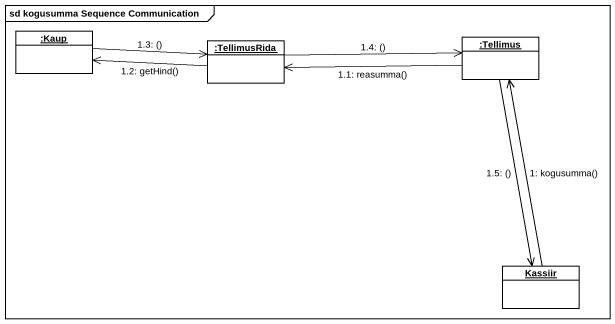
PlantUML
@startuml
mainframe sd kogusumma Sequence Communication
hide circle
hide empty members
object ":Kaup" as Kaup
object ":TellimusRida" as TellimusRida
object ":Tellimus" as Tellimus
object Kassiir
Kassiir -up-> Tellimus : 1: kogusumma()
Tellimus -left-> TellimusRida : 1.1: reasumma()
TellimusRida -left-> Kaup : 1.2: getHind()
Kaup -right-> TellimusRida : 1.3: ()
TellimusRida -right-> Tellimus : 1.4: ()
Tellimus --> Kassiir : 1.5: ()
@enduml
